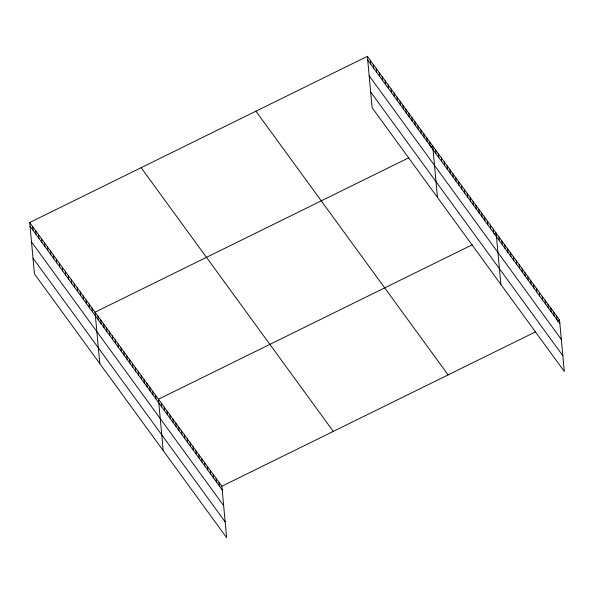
<?xml version="1.0" encoding="UTF-8"?>
<svg xmlns="http://www.w3.org/2000/svg" width="594" height="594" viewBox="0 0 594 594"><rect width="100%" height="100%" fill="white"/><g stroke="black" fill="none" stroke-linecap="round" stroke-linejoin="round"><path stroke-width="0.89" d="M29.7 222.527L221.866 486.234L226.633 537.652L34.467 273.945L29.7 222.527L367.367 56.348L559.533 320.055L564.3 371.473L372.134 107.766L367.367 56.348M408.821 157.759L95.04 312.184L99.807 363.602M430.531 147.082L432.699 146.013L437.474 197.431M472.237 244.787L158.45 399.213L163.224 450.631M493.948 234.103L496.116 233.034L500.883 284.452M221.866 486.234L535.654 331.808M557.358 321.124L559.533 320.055M367.701 59.987L559.867 323.693M369.164 75.75L561.33 339.464M370.671 91.996L562.837 355.709M255.932 111.189L448.099 374.896M141.127 167.686L333.293 431.393M30.034 226.158L222.201 489.864M31.497 241.929L223.663 505.635M33.004 258.175L225.171 521.881M556.645 316.105L556.986 319.735M553.764 312.147L554.105 315.778M550.883 308.189L551.217 311.828M548.002 304.232L548.336 307.87M545.121 300.282L545.455 303.913M542.233 296.324L542.574 299.955M539.352 292.367L539.694 296.005M536.471 288.409L536.805 292.048M533.59 284.459L533.924 288.09M530.702 280.502L531.043 284.132M527.821 276.544L528.163 280.182M524.94 272.587L525.274 276.225M522.059 268.637L522.393 272.267M519.178 264.679L519.512 268.317M516.29 260.721L516.631 264.36M513.409 256.764L513.751 260.402M510.528 252.814L510.862 256.445M507.647 248.856L507.981 252.495M504.766 244.899L505.1 248.537M501.878 240.941L502.22 244.579M498.997 236.991L499.339 240.622M493.235 229.076L493.569 232.714M490.347 225.119L490.689 228.757M487.466 221.168L487.808 224.799M484.585 217.211L484.919 220.849M481.704 213.253L482.038 216.892M478.823 209.303L479.158 212.934M475.935 205.346L476.277 208.977M473.054 201.388L473.396 205.027M470.173 197.431L470.507 201.069M467.292 193.481L467.627 197.111M464.411 189.523L464.746 193.154M461.523 185.566L461.865 189.204M458.642 181.608L458.984 185.246M455.761 177.658L456.095 181.289M452.88 173.7L453.215 177.331M449.992 169.743L450.334 173.381M447.111 165.785L447.453 169.424M444.23 161.835L444.564 165.466M441.349 157.878L441.684 161.509M438.469 153.92L438.803 157.559M435.58 149.963L435.922 153.601M429.729 141.936L430.071 145.567M426.759 137.86L427.101 141.491M423.789 133.784L424.131 137.422M420.819 129.707L421.161 133.346M417.849 125.631L418.191 129.269M414.879 121.555L415.221 125.193M411.909 117.478L412.251 121.117M408.939 113.409L409.281 117.04M405.969 109.333L406.311 112.964M402.999 105.257L403.341 108.888M400.029 101.18L400.371 104.819M397.059 97.104L397.401 100.742M394.089 93.028L394.431 96.666M391.119 88.952L391.461 92.59M388.149 84.875L388.491 88.513M385.187 80.799L385.521 84.437M382.217 76.73L382.551 80.361M379.247 72.654L379.581 76.284M376.277 68.577L376.611 72.208M373.307 64.501L373.641 68.139M370.337 60.425L370.671 64.063M218.986 482.276L219.32 485.914M216.105 478.319L216.439 481.957M213.216 474.368L213.558 477.999M210.335 470.411L210.677 474.042M207.454 466.453L207.789 470.092M204.574 462.496L204.908 466.134M201.685 458.546L202.027 462.177M198.804 454.588L199.146 458.226M195.923 450.631L196.258 454.269M193.043 446.673L193.377 450.311M190.162 442.723L190.496 446.354M187.273 438.766L187.615 442.404M184.392 434.808L184.734 438.446M181.512 430.85L181.846 434.489M178.631 426.9L178.965 430.531M175.75 422.943L176.084 426.581M172.861 418.985L173.203 422.624M169.981 415.035L170.322 418.666M167.1 411.078L167.434 414.709M164.219 407.12L164.553 410.758M161.33 403.163L161.672 406.801M155.569 395.255L155.903 398.886M152.688 391.298L153.022 394.936M149.807 387.34L150.141 390.978M146.918 383.39L147.26 387.021M144.038 379.432L144.379 383.063M141.157 375.475L141.491 379.113M138.276 371.517L138.61 375.156M135.395 367.567L135.729 371.198M132.507 363.61L132.848 367.241M129.626 359.652L129.967 363.29M126.745 355.695L127.079 359.333M123.864 351.745L124.198 355.375M120.976 347.787L121.317 351.418M118.095 343.829L118.436 347.468M115.214 339.872L115.548 343.51M112.333 335.922L112.667 339.553M109.452 331.964L109.786 335.603M106.564 328.007L106.905 331.645M103.683 324.049L104.024 327.688M100.802 320.099L101.136 323.73M97.921 316.142L98.255 319.78M92.07 308.108L92.404 311.746M89.1 304.031L89.434 307.67M86.13 299.963L86.464 303.593M83.16 295.886L83.494 299.517M80.19 291.81L80.524 295.441M77.22 287.734L77.554 291.372M74.25 283.657L74.584 287.296M71.28 279.581L71.614 283.219M68.31 275.505L68.644 279.143M65.34 271.428L65.674 275.067M62.37 267.352L62.704 270.99M59.4 263.283L59.734 266.914M56.43 259.207L56.764 262.838M53.46 255.13L53.794 258.761M50.49 251.054L50.824 254.692M47.52 246.978L47.854 250.616M44.55 242.901L44.884 246.54M41.58 238.825L41.914 242.463M38.61 234.749L38.944 238.387M35.64 230.672L35.974 234.311M32.67 226.604L33.004 230.234"/></g></svg>
